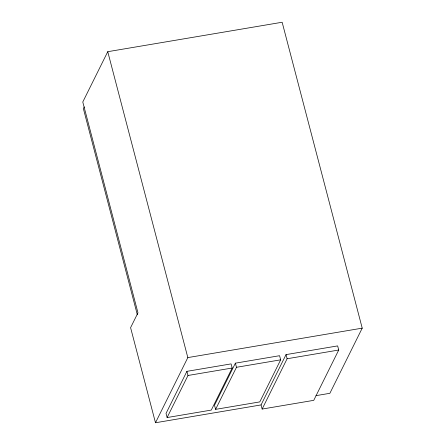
<?xml version="1.0" encoding="UTF-8"?>
<svg xmlns="http://www.w3.org/2000/svg" width="445" height="445" viewBox="0 0 445 445"><rect width="100%" height="100%" fill="white"/><g stroke="black" fill="none" stroke-linecap="round" stroke-linejoin="round"><path stroke-width="0.67" d="M315.978 395.649L329.873 393.308L362.219 328.149L282.147 22.25L107.757 51.692L82.781 102.005L137.961 312.813L130.591 327.659L155.483 422.75L261.059 404.922L286.035 354.615L337.644 345.899L338.728 350.031L313.753 400.344L262.138 409.061L261.059 404.922M84.277 106.928L83.399 108.702L137.349 314.815M155.483 422.75L187.829 357.591L107.757 51.692M186.911 371.347L166.03 413.411L167.109 417.549L211.297 410.084L232.179 368.021L231.094 363.888L186.911 371.347L187.99 375.485L167.109 417.549M235.394 363.165L214.512 405.228L215.597 409.361L259.785 401.902L280.661 359.838L279.582 355.7L235.394 363.165L236.479 367.297L215.597 409.361M262.138 409.061L287.114 358.748L286.035 354.615M187.829 357.591L362.219 328.149M187.99 375.485L232.179 368.021M236.479 367.297L280.661 359.838M287.114 358.748L338.728 350.031"/></g></svg>
